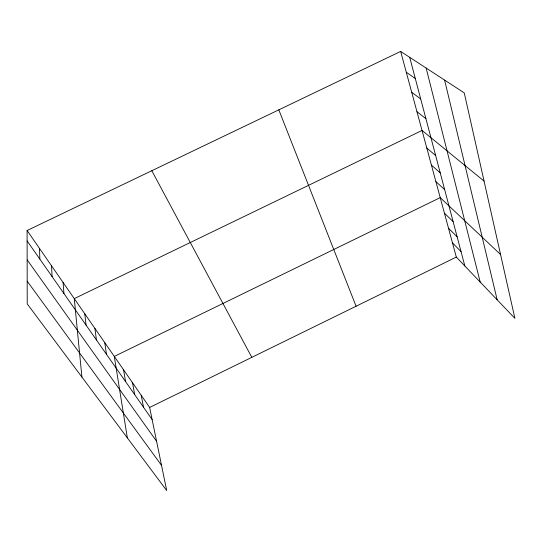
<?xml version="1.0" encoding="UTF-8"?>
<svg xmlns="http://www.w3.org/2000/svg" width="542" height="542" viewBox="0 0 542 542"><rect width="100%" height="100%" fill="white"/><g stroke="black" fill="none" stroke-linecap="round" stroke-linejoin="round"><path stroke-width="0.81" d="M149.639 407.455L456.317 257.084L514.9 318.357L464.257 92.899L400.653 51.436L27.1 230.513L27.222 303.886L166.712 490.564L149.639 407.455L27.1 230.513M406.283 72.235L415.294 78.515M411.717 92.316L420.7 98.949M416.967 111.706L425.91 118.671M484.067 181.089L422.042 130.453L74.268 298.622L81.917 377.083M426.805 148.054L435.666 155.588M431.418 165.1L440.239 172.891M435.89 181.617L444.664 189.639M500.564 254.523L440.226 197.634L114.287 356.412L127.336 437.861M444.426 213.169L453.112 221.597M448.505 228.236L457.143 236.847M452.468 242.87L461.059 251.651M27.188 281.176L161.536 465.375M27.147 259.855L156.591 441.29M27.12 240.919L152.126 419.549M151.814 170.73L251.82 357.354M278.818 109.843L356.08 306.23M400.653 51.436L456.317 257.084M409.698 57.33L464.853 266.014M426.134 68.048L480.198 282.057M444.616 80.094L497.17 299.807M141.191 395.26L143.542 407.286M132.499 382.699L134.701 394.651M123.535 369.759L125.581 381.622M104.755 342.646L106.462 354.305M94.918 328.445L96.435 339.976M84.762 313.777L86.076 325.166M63.089 282.484L63.942 293.54M51.517 265.77L52.113 276.63M39.525 248.46L39.844 259.103"/></g></svg>
